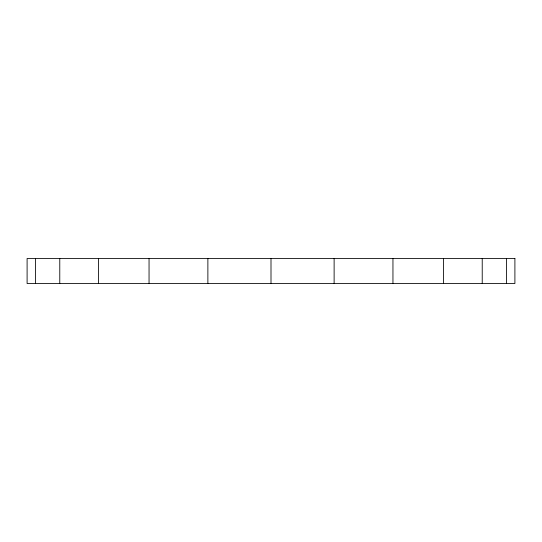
<?xml version="1.0" encoding="UTF-8"?>
<svg xmlns="http://www.w3.org/2000/svg" width="542" height="542" viewBox="0 0 542 542"><rect width="100%" height="100%" fill="white"/><g stroke="black" fill="none" stroke-linecap="round" stroke-linejoin="round"><path stroke-width="0.81" d="M506.587 258.487L506.587 283.513M482.224 258.487L482.224 283.513M443.464 258.487L443.464 283.513M392.95 258.487L392.95 283.513M334.123 258.487L334.123 283.513M271 258.487L271 283.513M207.877 258.487L207.877 283.513M149.05 258.487L149.05 283.513M98.536 258.487L98.536 283.513M59.776 258.487L59.776 283.513M35.413 258.487L35.413 283.513M514.9 258.487L27.1 258.487L27.1 283.513L514.9 283.513L514.9 258.487"/></g></svg>
